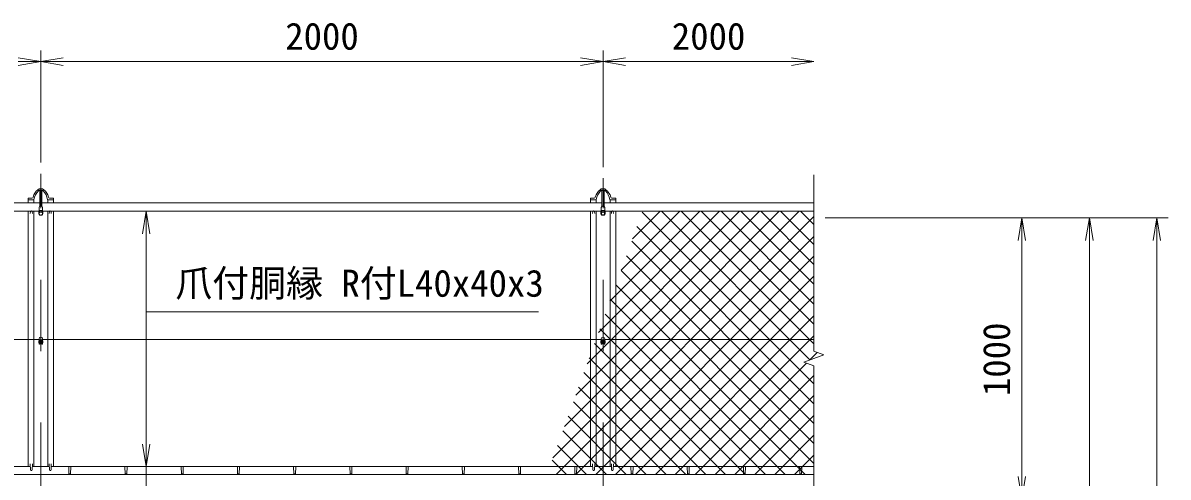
# Model space of a CAD drawing. Units: millimetres, scale not verified. Extents: x -8400 to 8400, y -5940 to 5940.
# Drawn here: x -4835 to -762, y 1209 to 2824 of the extents above; entities that cross this region are included whole.
import ezdxf
from ezdxf.enums import TextEntityAlignment as Align

# ---------------------------------------------------------------- set-up
doc = ezdxf.new("R2010")
doc.units = ezdxf.units.MM
doc.header["$LTSCALE"] = 40
doc.linetypes.add('USER1', pattern=[50.8, 31.75, -6.35, 6.35, -6.35])
for name, color, linetype, lineweight in [('0-0_D-STR1', 1, 'Continuous', 18), ('0-1_D-BMK', 2, 'USER1', 13), ('0-4_D-STR-DIM', 7, 'Continuous', 9), ('0-5_0', 7, 'Continuous', 9), ('0-6_D-STR3', 3, 'Continuous', 13), ('0-7_D-STR2', 7, 'Continuous', 9), ('0-9_D-STR-TXT', 7, 'Continuous', 9)]:
    doc.layers.add(name, color=color, linetype=linetype, lineweight=lineweight)
doc.styles.add('ＭＳ ゴシック', font='')
doc.styles.get('ＭＳ ゴシック').set_extended_font_data('MS Gothic')

# ---------------------------------------------------------------- blocks, each defined once
blk = doc.blocks.new('_Open')
at = {"layer": '0-5_0'}
blk.add_line((-40, 6.67), (0, 0), dxfattribs=at)
blk.add_lwpolyline([(-40, -6.67), (0, 0), (-40, 0)], dxfattribs=at)

msp = doc.modelspace()

# ---------------------------------------------------------------- linework, layer by layer
at = {"layer": '0-0_D-STR1'}
for p, q in [((-4802.95, 2201.19), (-4815.02, 2201.19)), ((-4779.03, 2232.31), (-4764.02, 2232.31)), ((-4777.97, 2227.31), (-4765.08, 2227.31)), ((-4740.1, 2201.19), (-4728.02, 2201.19)), ((-2802.95, 2201.19), (-2815.02, 2201.19)), ((-2779.03, 2232.31), (-2764.02, 2232.31)), ((-2777.97, 2227.31), (-2765.08, 2227.31)), ((-2740.1, 2201.19), (-2728.02, 2201.19)), ((-4775.52, 2183.52), (-6767.52, 2183.52)), ((-4816.52, 2194.12), (-4816.52, 2199.69)), ((-4816.52, 2194.12), (-4816.52, 2199.69)), ((-4816.52, 2194.12), (-4816.52, 2183.52)), ((-4798.17, 2194.12), (-4816.52, 2194.12)), ((-4796.52, 2194.12), (-4796.52, 2183.52)), ((-2775.52, 2183.52), (-4767.52, 2183.52)), ((-4746.52, 2183.52), (-4746.52, 2194.12)), ((-4744.88, 2194.12), (-4726.52, 2194.12)), ((-4726.52, 2194.12), (-4726.52, 2199.69)), ((-4726.52, 2183.52), (-4726.52, 2194.12)), ((-2816.52, 2194.12), (-2816.52, 2199.69)), ((-2816.52, 2194.12), (-2816.52, 2199.69)), ((-2816.52, 2194.12), (-2816.52, 2183.52)), ((-2798.17, 2194.12), (-2816.52, 2194.12)), ((-2796.52, 2194.12), (-2796.52, 2183.52)), ((-2021.52, 2183.52), (-2767.52, 2183.52)), ((-2746.52, 2183.52), (-2746.52, 2194.12)), ((-2744.88, 2194.12), (-2726.52, 2194.12)), ((-2726.52, 2194.12), (-2726.52, 2199.69)), ((-2726.52, 2183.52), (-2726.52, 2194.12)), ((-4807.8, 2153.94), (-6735.25, 2153.94)), ((-4816.52, 2153.94), (-4816.52, 1246.6)), ((-4808.02, 2153.5), (-4808.77, 2145.95)), ((-4777.77, 2153.94), (-4802.25, 2153.94)), ((-4802.02, 2153.5), (-4801.27, 2145.95)), ((-4796.52, 2153.94), (-4796.52, 1246.6)), ((-4740.8, 2153.94), (-4765.27, 2153.94)), ((-4746.52, 1246.6), (-4746.52, 2153.94)), ((-4741.02, 2153.5), (-4741.77, 2145.95)), ((-2807.8, 2153.94), (-4735.25, 2153.94)), ((-4735.02, 2153.5), (-4734.27, 2145.95)), ((-4726.52, 1246.6), (-4726.52, 2153.94)), ((-2816.52, 2153.94), (-2816.52, 1246.6)), ((-2808.02, 2153.5), (-2808.77, 2145.95)), ((-2777.77, 2153.94), (-2802.25, 2153.94)), ((-2802.02, 2153.5), (-2801.27, 2145.95)), ((-2796.52, 2153.94), (-2796.52, 1246.6)), ((-2740.8, 2153.94), (-2765.27, 2153.94)), ((-2746.52, 1246.6), (-2746.52, 2153.94)), ((-2741.02, 2153.5), (-2741.77, 2145.95)), ((-2021.52, 2153.94), (-2735.25, 2153.94)), ((-2735.02, 2153.5), (-2734.27, 2145.95)), ((-2726.52, 1246.6), (-2726.52, 2153.94)), ((-4808.45, 1246.6), (-6734.6, 1246.6)), ((-4808.02, 1234.38), (-4808.77, 1255.88)), ((-4802.02, 1234.38), (-4801.27, 1255.88)), ((-4741.45, 1246.6), (-4801.6, 1246.6)), ((-4741.02, 1234.38), (-4741.77, 1255.88)), ((-4735.02, 1234.38), (-4734.27, 1255.88)), ((-2808.45, 1246.6), (-4734.6, 1246.6)), ((-4671.52, 1221.67), (-4672.27, 1244.38)), ((-4665.52, 1221.67), (-4664.77, 1244.38)), ((-4471.52, 1221.67), (-4472.27, 1244.38)), ((-4465.52, 1221.67), (-4464.77, 1244.38)), ((-4271.52, 1221.67), (-4272.27, 1244.38)), ((-4265.52, 1221.67), (-4264.77, 1244.38)), ((-4071.52, 1221.67), (-4072.27, 1244.38)), ((-4065.52, 1221.67), (-4064.77, 1244.38)), ((-3871.52, 1221.67), (-3872.27, 1244.38)), ((-3865.52, 1221.67), (-3864.77, 1244.38)), ((-3671.52, 1221.67), (-3672.27, 1244.38)), ((-3665.52, 1221.67), (-3664.77, 1244.38)), ((-3471.52, 1221.67), (-3472.27, 1244.38)), ((-3465.52, 1221.67), (-3464.77, 1244.38)), ((-3271.52, 1221.67), (-3272.27, 1244.38)), ((-3265.52, 1221.67), (-3264.77, 1244.38)), ((-3071.52, 1221.67), (-3072.27, 1244.38)), ((-3065.52, 1221.67), (-3064.77, 1244.38)), ((-2871.52, 1221.67), (-2872.27, 1244.38)), ((-2865.52, 1221.67), (-2864.77, 1244.38)), ((-2808.02, 1234.38), (-2808.77, 1255.88)), ((-2802.02, 1234.38), (-2801.27, 1255.88)), ((-2741.45, 1246.6), (-2801.6, 1246.6)), ((-2741.02, 1234.38), (-2741.77, 1255.88)), ((-2735.02, 1234.38), (-2734.27, 1255.88)), ((-2734.6, 1246.6), (-2021.52, 1246.6)), ((-2671.52, 1221.67), (-2672.27, 1244.38)), ((-2665.52, 1221.67), (-2664.77, 1244.38)), ((-2471.52, 1221.67), (-2472.27, 1244.38)), ((-2465.52, 1221.67), (-2464.77, 1244.38)), ((-2271.52, 1221.67), (-2272.27, 1244.38)), ((-2265.52, 1221.67), (-2264.77, 1244.38)), ((-2071.52, 1221.67), (-2072.27, 1244.38)), ((-2065.52, 1221.67), (-2064.77, 1244.38)), ((-2021.52, 1218.31), (-6816.52, 1218.31))]:
    msp.add_line(p, q, dxfattribs=at)
for centre, radius, start, end in [((-4815.02, 2199.69), 1.5, 90, 180), ((-4802.95, 2205.19), 4, 270, 350.85863), ((-4749.74, 2191.07), 51.07, 129.15493, 164.69044), ((-4739.57, 2185.92), 57.07, 135.26125, 169.49469), ((-4779.03, 2228.81), 3.5, 90, 147.73028), ((-4777.97, 2224.81), 2.5, 90, 149.15113), ((-4765.08, 2224.81), 2.5, 30.84887, 90), ((-4764.02, 2228.81), 3.5, 32.26972, 90), ((-4803.47, 2185.92), 57.07, 10.50531, 44.73875), ((-4793.3, 2191.07), 51.07, 15.30956, 50.84507), ((-4740.1, 2205.19), 4, 189.14137, 270), ((-4728.02, 2199.69), 1.5, 0, 90), ((-2815.02, 2199.69), 1.5, 90, 180), ((-2802.95, 2205.19), 4, 270, 350.85863), ((-2749.74, 2191.07), 51.07, 129.15493, 164.69044), ((-2739.57, 2185.92), 57.07, 135.26125, 169.49469), ((-2779.03, 2228.81), 3.5, 90, 147.73028), ((-2777.97, 2224.81), 2.5, 90, 149.15113), ((-2765.08, 2224.81), 2.5, 30.84887, 90), ((-2764.02, 2228.81), 3.5, 32.26972, 90), ((-2803.47, 2185.92), 57.07, 10.50531, 44.73875), ((-2793.3, 2191.07), 51.07, 15.30956, 50.84507), ((-2740.1, 2205.19), 4, 189.14137, 270), ((-2728.02, 2199.69), 1.5, 0, 90), ((-4798.17, 2196.62), 2.5, 270, 353.11764), ((-4744.88, 2196.62), 2.5, 186.88236, 270), ((-2798.17, 2196.62), 2.5, 270, 353.11764), ((-2744.88, 2196.62), 2.5, 186.88236, 270), ((-4805.02, 2152.25), 3.25, 22.61986, 157.38014), ((-4738.02, 2152.25), 3.25, 22.61986, 157.38014), ((-2805.02, 2152.25), 3.25, 22.61986, 157.38014), ((-2738.02, 2152.25), 3.25, 22.61986, 157.38014), ((-4805.02, 1235.63), 3.25, 202.61986, 337.38014), ((-4738.02, 1235.63), 3.25, 202.61986, 337.38014), ((-2805.02, 1235.63), 3.25, 202.61986, 337.38014), ((-2738.02, 1235.63), 3.25, 202.61986, 337.38014), ((-4668.52, 1222.92), 3.25, 202.61986, 337.38014), ((-4468.52, 1222.92), 3.25, 202.61986, 337.38014), ((-4268.52, 1222.92), 3.25, 202.61986, 337.38014), ((-4068.52, 1222.92), 3.25, 202.61986, 337.38014), ((-3868.52, 1222.92), 3.25, 202.61986, 337.38014), ((-3668.52, 1222.92), 3.25, 202.61986, 337.38014), ((-3468.52, 1222.92), 3.25, 202.61986, 337.38014), ((-3268.52, 1222.92), 3.25, 202.61986, 337.38014), ((-3068.52, 1222.92), 3.25, 202.61986, 337.38014), ((-2868.52, 1222.92), 3.25, 202.61986, 337.38014), ((-2668.52, 1222.92), 3.25, 202.61986, 337.38014), ((-2468.52, 1222.92), 3.25, 202.61986, 337.38014), ((-2268.52, 1222.92), 3.25, 202.61986, 337.38014), ((-2068.52, 1222.92), 3.25, 202.61986, 337.38014)]:
    msp.add_arc(centre, radius, start, end, dxfattribs=at)
at = {"layer": '0-1_D-BMK'}
for p, q in [((-4771.52, -1899.31), (-4771.52, 2286.97)), ((-2771.52, -1899.31), (-2771.52, 2271.16))]:
    msp.add_line(p, q, dxfattribs=at)
at = {"layer": '0-4_D-STR-DIM'}
for p, q in [((-4771.52, 2326.97), (-4771.52, 2726.03)), ((-4771.52, 2326.97), (-4771.52, 2726.03)), ((-2771.52, 2311.16), (-2771.52, 2726.03)), ((-2771.52, 2311.16), (-2771.52, 2726.03)), ((-4691.52, 2686.03), (-2851.52, 2686.03)), ((-2691.52, 2686.03), (-2101.52, 2686.03)), ((-2021.52, 1656.34), (-2021.52, 2283.52)), ((-1981.52, 2130.69), (-1241.52, 2130.69)), ((-1981.52, 2130.69), (-1001.52, 2130.69)), ((-1981.52, 2130.69), (-761.52, 2130.69)), ((-1281.52, 1210.69), (-1281.52, 2050.69)), ((-1041.52, -1819.31), (-1041.52, 2050.69)), ((-801.52, -2819.31), (-801.52, 2050.69)), ((-2056.76, 1617.86), (-1986.29, 1643.51)), ((-1986.29, 1643.51), (-2021.52, 1656.34)), ((-2021.52, 1605.04), (-2056.76, 1617.86)), ((-2021.52, 1605.04), (-2021.52, 406.34))]:
    msp.add_line(p, q, dxfattribs=at)
at = {"layer": '0-6_D-STR3'}
for p, q in [((-4777.82, 2233.44), (-4779.03, 2232.75)), ((-4779.03, 2232.31), (-4779.03, 2232.75)), ((-4779.03, 2232.31), (-4764.02, 2232.31)), ((-4777.82, 2233.44), (-4765.22, 2233.44)), ((-4775.52, 2171.67), (-4775.52, 2227.31)), ((-4775.28, 2232.31), (-4775.28, 2232.75)), ((-4767.77, 2232.31), (-4767.77, 2232.75)), ((-4767.52, 2171.67), (-4767.52, 2227.31)), ((-4765.22, 2233.44), (-4764.02, 2232.75)), ((-4764.02, 2232.31), (-4764.02, 2232.75)), ((-2777.82, 2233.44), (-2779.03, 2232.75)), ((-2779.03, 2232.31), (-2779.03, 2232.75)), ((-2779.03, 2232.31), (-2764.02, 2232.31)), ((-2777.82, 2233.44), (-2765.22, 2233.44)), ((-2775.52, 2171.67), (-2775.52, 2227.31)), ((-2775.28, 2232.31), (-2775.28, 2232.75)), ((-2767.77, 2232.31), (-2767.77, 2232.75)), ((-2767.52, 2171.67), (-2767.52, 2227.31)), ((-2765.22, 2233.44), (-2764.02, 2232.75)), ((-2764.02, 2232.31), (-2764.02, 2232.75)), ((-4777.77, 2166.84), (-4777.77, 2153.08)), ((-4765.27, 2166.84), (-4765.27, 2153.08)), ((-2777.77, 2166.84), (-2777.77, 2153.08)), ((-2765.27, 2166.84), (-2765.27, 2153.08)), ((-4779.03, 2151.17), (-4779.03, 2146.57)), ((-4777.77, 2144.39), (-4777.77, 2141.27)), ((-4777.77, 2141.27), (-4775.97, 2141.27)), ((-4775.28, 2156.89), (-4775.28, 2152.3)), ((-4764.02, 2151.17), (-4767.77, 2156.89)), ((-4767.77, 2156.89), (-4767.77, 2152.3)), ((-4767.08, 2141.27), (-4765.27, 2141.27)), ((-4765.27, 2144.39), (-4765.27, 2141.27)), ((-4764.02, 2151.17), (-4764.02, 2146.57)), ((-2779.03, 2151.17), (-2779.03, 2146.57)), ((-2777.77, 2144.39), (-2777.77, 2141.27)), ((-2777.77, 2141.27), (-2775.97, 2141.27)), ((-2775.28, 2156.89), (-2775.28, 2152.3)), ((-2764.02, 2151.17), (-2767.77, 2156.89)), ((-2767.77, 2156.89), (-2767.77, 2152.3)), ((-2767.08, 2141.27), (-2765.27, 2141.27)), ((-2765.27, 2144.39), (-2765.27, 2141.27)), ((-2764.02, 2151.17), (-2764.02, 2146.57)), ((-6751.52, 1697.8), (-4777.77, 1697.8)), ((-4779.03, 1687.88), (-4779.03, 1691.96)), ((-4777.77, 1700.56), (-4777.77, 1693.74)), ((-4777.77, 1686.1), (-4777.77, 1682.06)), ((-4777.77, 1682.06), (-4775.77, 1682.06)), ((-4775.77, 1683.27), (-4775.77, 1682.06)), ((-4775.52, 1687.86), (-4775.52, 1685.03)), ((-4775.28, 1693.19), (-4775.28, 1697.27)), ((-4767.77, 1693.19), (-4767.77, 1697.27)), ((-4767.52, 1687.86), (-4767.52, 1685.03)), ((-4767.27, 1683.27), (-4767.27, 1682.06)), ((-4767.27, 1682.06), (-4765.27, 1682.06)), ((-4765.27, 1700.56), (-4765.27, 1693.74)), ((-2777.77, 1697.8), (-4765.27, 1697.8)), ((-4765.27, 1686.1), (-4765.27, 1682.06)), ((-4764.02, 1687.88), (-4764.02, 1691.96)), ((-2779.03, 1687.88), (-2779.03, 1691.96)), ((-2777.77, 1700.56), (-2777.77, 1693.74)), ((-2777.77, 1686.1), (-2777.77, 1682.06)), ((-2777.77, 1682.06), (-2775.77, 1682.06)), ((-2775.77, 1683.27), (-2775.77, 1682.06)), ((-2775.52, 1687.86), (-2775.52, 1685.03)), ((-2775.28, 1693.19), (-2775.28, 1697.27)), ((-2769.55, 1682.57), (-2767.77, 1682.57)), ((-2767.77, 1693.19), (-2767.77, 1697.27)), ((-2767.77, 1682.57), (-2764.02, 1687.88)), ((-2767.52, 1687.86), (-2767.52, 1685.03)), ((-2767.27, 1683.27), (-2767.27, 1682.06)), ((-2767.27, 1682.06), (-2765.27, 1682.06)), ((-2765.27, 1700.56), (-2765.27, 1693.74)), ((-2765.27, 1697.8), (-2021.52, 1697.8)), ((-2765.27, 1686.1), (-2765.27, 1682.06)), ((-2764.02, 1687.88), (-2764.02, 1691.96))]:
    msp.add_line(p, q, dxfattribs=at)
for points in [[(-4767.77, 2156.89), (-4775.28, 2156.89), (-4779.03, 2151.17)], [(-2767.77, 2156.89), (-2775.28, 2156.89), (-2779.03, 2151.17)], [(-4764.02, 1691.96), (-4767.77, 1697.27), (-4775.28, 1697.27), (-4779.03, 1691.96)], [(-4764.02, 1687.88), (-4767.77, 1693.19), (-4775.28, 1693.19), (-4779.03, 1687.88), (-4775.28, 1682.57), (-4773.5, 1682.57)], [(-4769.55, 1682.57), (-4767.77, 1682.57), (-4764.02, 1687.88)], [(-2764.02, 1691.96), (-2767.77, 1697.27), (-2775.28, 1697.27), (-2779.03, 1691.96)], [(-2764.02, 1687.88), (-2767.77, 1693.19), (-2775.28, 1693.19), (-2779.03, 1687.88), (-2775.28, 1682.57), (-2773.5, 1682.57)]]:
    msp.add_lwpolyline(points, dxfattribs=at)
for points in [[(-4767.77, 2152.3), (-4775.28, 2152.3), (-4779.03, 2146.57), (-4775.28, 2140.07), (-4767.77, 2140.07), (-4764.02, 2146.57)], [(-2767.77, 2152.3), (-2775.28, 2152.3), (-2779.03, 2146.57), (-2775.28, 2140.07), (-2767.77, 2140.07), (-2764.02, 2146.57)]]:
    msp.add_lwpolyline(points, close=True, dxfattribs=at)
for centre, radius, start, end in [((-4777.15, 2230.01), 3.32, 55.61585, 124.38415), ((-4771.52, 2220.91), 12.42, 72.4121, 107.5879), ((-4765.9, 2230.01), 3.32, 55.61585, 124.38415), ((-2777.15, 2230.01), 3.32, 55.61585, 124.38415), ((-2771.52, 2220.91), 12.42, 72.4121, 107.5879), ((-2765.9, 2230.01), 3.32, 55.61585, 124.38415), ((-4771.52, 2166.84), 6.25, 0, 180), ((-2771.52, 2166.84), 6.25, 0, 180), ((-4771.52, 2146.32), 6.25, 177.75339, 2.24661), ((-2771.52, 2146.32), 6.25, 177.75339, 2.24661), ((-4771.52, 1700.56), 6.25, 0, 180), ((-4771.52, 1685.6), 4.59, 29.48458, 150.51542), ((-2771.52, 1700.56), 6.25, 0, 180), ((-2771.52, 1685.6), 4.59, 29.48458, 150.51542)]:
    msp.add_arc(centre, radius, start, end, dxfattribs=at)
for centre, ratio, start_param, end_param in [((-4771.52, 2146.57), 0.748157, 3.1415927, 6.2831853), ((-2771.52, 2146.57), 0.748157, 3.1415927, 6.2831853), ((-4771.52, 1687.45), 0.721249, 2.1782275, 7.2465505), ((-2771.52, 1687.45), 0.721249, 2.1782275, 7.2465505)]:
    msp.add_ellipse(centre, major_axis=(-6.25, 0), ratio=ratio, start_param=start_param, end_param=end_param, dxfattribs=at)
for centre, major_axis in [((-4771.52, 1685.03), (-4, 0)), ((-4771.52, 1684.18), (-2.8, 0)), ((-2771.52, 1685.03), (-4, 0)), ((-2771.52, 1684.18), (-2.8, 0))]:
    msp.add_ellipse(centre, major_axis=major_axis, ratio=0.707107, dxfattribs=at)
at = {"layer": '0-7_D-STR2'}
for p, q in [((-2949.62, 1278.15), (-2073.83, 2153.94)), ((-2938.74, 1218.31), (-2021.52, 2135.53)), ((-2909.15, 1389.33), (-2144.54, 2153.94)), ((-2868.69, 1500.5), (-2215.25, 2153.94)), ((-2828.22, 1611.68), (-2285.96, 2153.94)), ((-2787.76, 1722.85), (-2356.67, 2153.94)), ((-2747.29, 1834.03), (-2427.38, 2153.94)), ((-2706.83, 1945.2), (-2498.09, 2153.94)), ((-2666.36, 2056.38), (-2568.8, 2153.94)), ((-2021.52, 1540.82), (-2631.87, 2151.16)), ((-2035.57, 1625.58), (-2563.93, 2153.94)), ((-2021.52, 1682.24), (-2493.22, 2153.94)), ((-2021.52, 1752.95), (-2422.51, 2153.94)), ((-2021.52, 1823.66), (-2351.8, 2153.94)), ((-2021.52, 1894.37), (-2281.09, 2153.94)), ((-2021.52, 1965.08), (-2210.38, 2153.94)), ((-2021.52, 2035.79), (-2139.67, 2153.94)), ((-2021.52, 2106.5), (-2068.96, 2153.94)), ((-2021.52, 1470.11), (-2650.74, 2099.32)), ((-2868.03, 1218.31), (-2021.52, 2064.82)), ((-2021.52, 1399.4), (-2669.6, 2047.48)), ((-2797.32, 1218.31), (-2021.52, 1994.11)), ((-2021.52, 1328.69), (-2688.47, 1995.63)), ((-2726.61, 1218.31), (-2021.52, 1923.4)), ((-2021.52, 1257.97), (-2707.34, 1943.79)), ((-2052.57, 1218.31), (-2726.21, 1891.95)), ((-2123.29, 1218.31), (-2745.08, 1840.11)), ((-2655.9, 1218.31), (-2021.52, 1852.69)), ((-2194, 1218.31), (-2763.95, 1788.27)), ((-2585.19, 1218.31), (-2021.52, 1781.98)), ((-2264.71, 1218.31), (-2782.82, 1736.43)), ((-2514.48, 1218.31), (-2021.52, 1711.27)), ((-2335.42, 1218.31), (-2801.69, 1684.58)), ((-2406.13, 1218.31), (-2820.56, 1632.74)), ((-2037.04, 1625.04), (-2009.95, 1652.13)), ((-2443.77, 1218.31), (-2047.57, 1614.52)), ((-2476.84, 1218.31), (-2839.42, 1580.9)), ((-2373.06, 1218.31), (-2021.52, 1569.85)), ((-2547.55, 1218.31), (-2858.29, 1529.06)), ((-2618.26, 1218.31), (-2877.16, 1477.22)), ((-2302.35, 1218.31), (-2021.52, 1499.14)), ((-2231.64, 1218.31), (-2021.52, 1428.43)), ((-2688.97, 1218.31), (-2896.03, 1425.37)), ((-2759.68, 1218.31), (-2914.9, 1373.53)), ((-2160.92, 1218.31), (-2021.52, 1357.71)), ((-2830.39, 1218.31), (-2933.77, 1321.69)), ((-2901.1, 1218.31), (-2952.64, 1269.85)), ((-2090.21, 1218.31), (-2021.52, 1287))]:
    msp.add_line(p, q, dxfattribs=at)
at = {"layer": '0-9_D-STR-TXT'}
for q in [(-4396.47, 2151.94), (-4396.47, 1129.69)]:
    msp.add_line((-4396.47, 1796.15), q, dxfattribs=at)
msp.add_lwpolyline([(-3000.72, 1796.15), (-4396.47, 1796.15), (-4396.47, 1248.6)], dxfattribs=at)

# ---------------------------------------------------------------- block references
at = {"layer": '0-4_D-STR-DIM', "xscale": 2, "yscale": 2}
for p in [(-4771.52, 2686.03), (-2771.52, 2686.03), (-2021.52, 2686.03)]:
    msp.add_blockref('_Open', p, dxfattribs=at)
for p, rotation in [((-4771.52, 2686.03), 180), ((-2771.52, 2686.03), 180), ((-1281.52, 2130.69), 90), ((-1041.52, 2130.69), 90), ((-801.52, 2130.69), 90), ((-1281.52, 1130.69), 270)]:
    msp.add_blockref('_Open', p, dxfattribs=dict(at, rotation=rotation))
at = {"layer": '0-9_D-STR-TXT', "xscale": 2, "yscale": 2}
for p, rotation in [((-4396.47, 2153.94), 90), ((-4396.47, 1246.6), 270)]:
    msp.add_blockref('_Open', p, dxfattribs=dict(at, rotation=rotation))

# ---------------------------------------------------------------- texts
at = {"layer": '0-4_D-STR-DIM', "style": 'ＭＳ ゴシック'}
for p in [(-3902.02, 2699.52), (-2527.02, 2699.52)]:
    msp.add_text('2000', height=96.19, dxfattribs=at).set_placement(p, align=Align.BOTTOM_LEFT)
msp.add_text('1000', height=96.19, rotation=90, dxfattribs=at).set_placement((-1295.02, 1496.89), align=Align.BOTTOM_LEFT)
at = {"layer": '0-9_D-STR-TXT', "style": 'ＭＳ ゴシック'}
msp.add_text('爪付胴縁 R付L40x40x3', height=96.19, dxfattribs=at).set_placement((-4292.6, 1821.33), align=Align.BOTTOM_LEFT)

doc.saveas('drawing.dxf')
